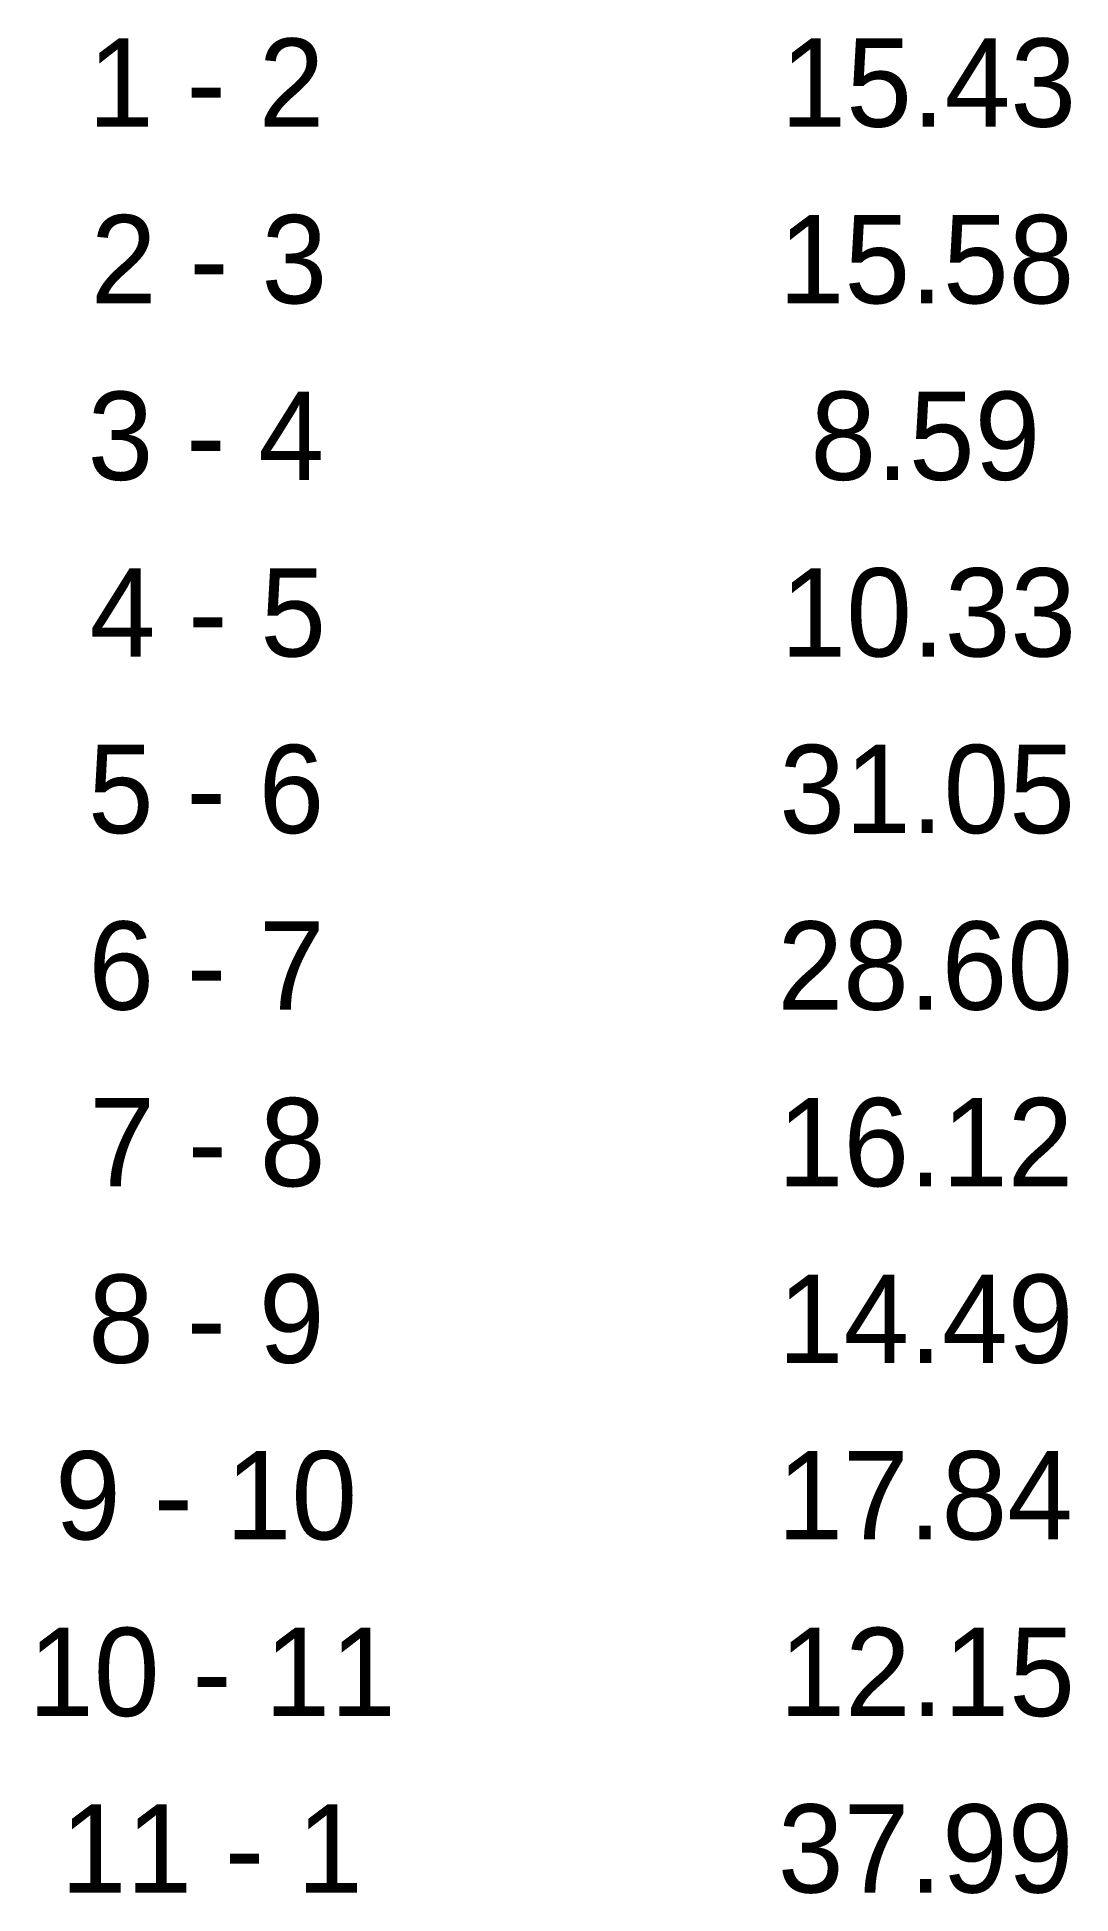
# Model space of a CAD drawing. Extents: x 531995 to 535505, y 1847126 to 1847725.
# Drawn here: x 531994.9 to 532065.2, y 1847125.6 to 1847251.8 of the extents above.
import ezdxf

# ---------------------------------------------------------------- set-up
doc = ezdxf.new("R2010")
doc.units = 0
doc.layers.add('Level 52', color=7, linetype='Continuous')

msp = doc.modelspace()

# ---------------------------------------------------------------- texts
at = {"layer": 'Level 52'}
for s, p in [('1 - 2', (531998.41, 1847245.67)), ('15.43', (532045.45, 1847245.67)), ('2 - 3', (531998.6, 1847233.67)), ('15.58', (532045.33, 1847233.67)), ('3 - 4', (531998.38, 1847221.67)), ('8.59', (532047.48, 1847221.67)), ('4 - 5', (531998.52, 1847209.67)), ('10.33', (532045.45, 1847209.67)), ('5 - 6', (531998.4, 1847197.67)), ('31.05', (532045.37, 1847197.67)), ('6 - 7', (531998.43, 1847185.67)), ('28.60', (532045.24, 1847185.67)), ('7 - 8', (531998.48, 1847173.67)), ('16.12', (532045.26, 1847173.67)), ('8 - 9', (531998.42, 1847161.67)), ('14.49', (532045.27, 1847161.67)), ('9 - 10', (531996.17, 1847149.67)), ('17.84', (532045.23, 1847149.67)), ('10 - 11', (531994.34, 1847137.67)), ('12.15', (532045.37, 1847137.67)), ('37.99', (532045.27, 1847125.67)), ('11 - 1', (531996.55, 1847125.67))]:
    msp.add_text(s, height=6, dxfattribs=at).set_placement(p)

doc.saveas('drawing.dxf')
